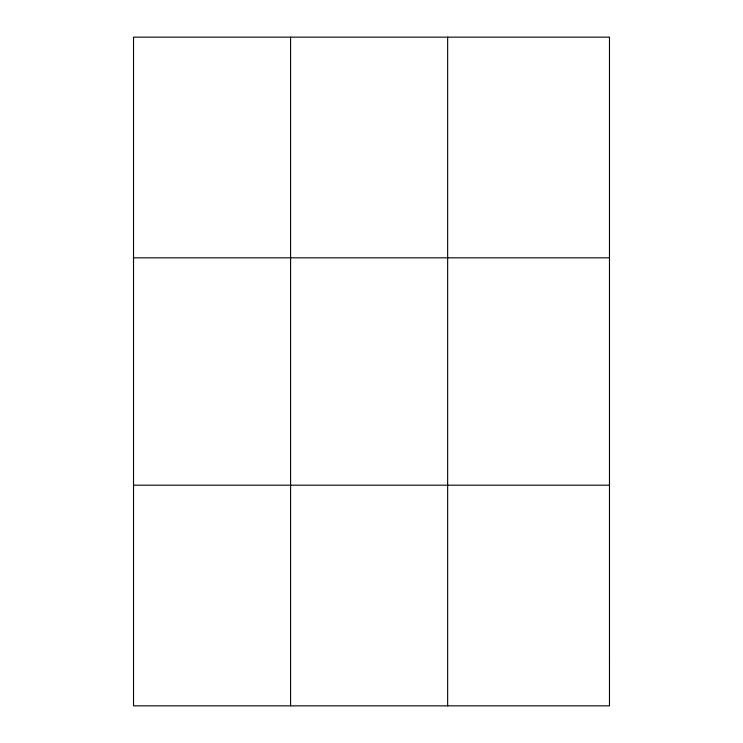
<?xml version="1.0" encoding="UTF-8"?>
<svg xmlns="http://www.w3.org/2000/svg" width="743" height="743" viewBox="0 0 743 743"><rect width="100%" height="100%" fill="white"/><g stroke="black" fill="none" stroke-linecap="round" stroke-linejoin="round"><path stroke-width="1.11" d="M290.587 705.85L290.587 37.15M447.648 705.85L447.648 37.15M133.526 257.821L609.474 257.821M133.526 485.179L609.474 485.179M609.474 661.716L609.474 705.85L133.526 705.85L133.526 37.15L609.474 37.15L609.474 661.716"/></g></svg>
